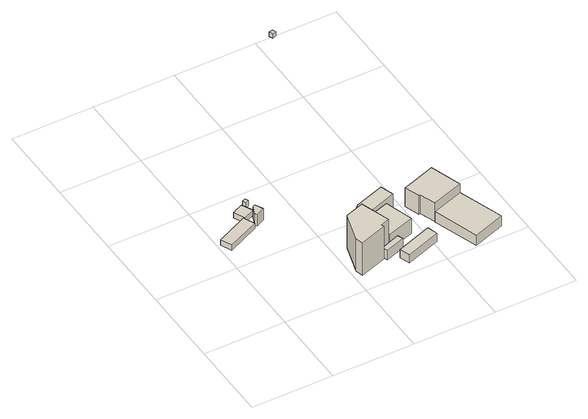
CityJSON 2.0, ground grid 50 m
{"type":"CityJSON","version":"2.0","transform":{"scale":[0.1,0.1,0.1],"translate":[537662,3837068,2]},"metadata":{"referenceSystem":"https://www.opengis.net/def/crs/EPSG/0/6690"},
"CityObjects":{
"building1":{"type":"Building","attributes":{"計測周辺長":57.65,"1/2500図郭":45,"区名":"此花区","町丁目名称":"常吉２丁目","街区番号":13,"class":"3003","usage":"454","measuredHeight":3.7,"storeysAboveGround":1,"BuildingDetailAttribute.buildingRoofEdgeArea":159.94,"BuildingDetailAttribute.buildingStructureType":"610","BuildingDetailAttribute.buildingStructureOrgType":"2","BuildingDetailAttribute.detailedUsage":"1930","BuildingDetailAttribute.specifiedBuildingCoverageRate":0.6,"BuildingDetailAttribute.surveyYear":2017,"BuildingHighTideRiskAttribute.description":"1","BuildingHighTideRiskAttribute.rank":"2","BuildingHighTideRiskAttribute.depth":1.63,"BuildingIDAttribute.prefecture":"27","BuildingIDAttribute.city":"27104"},"geometry":[{"type":"Solid","lod":"1","boundaries":[[[[0,1,2,3]],[[2,4,5,3]],[[1,6,4,2]],[[0,7,6,1]],[[3,5,7,0]],[[4,6,7,5]]]]}]},
"building2":{"type":"Building","attributes":{"計測周辺長":29.88,"1/2500図郭":45,"区名":"此花区","町丁目名称":"常吉２丁目","街区番号":13,"class":"3003","usage":"454","measuredHeight":3.7,"storeysAboveGround":1,"BuildingDetailAttribute.buildingRoofEdgeArea":55.78,"BuildingDetailAttribute.buildingStructureType":"610","BuildingDetailAttribute.buildingStructureOrgType":"2","BuildingDetailAttribute.detailedUsage":"1930","BuildingDetailAttribute.specifiedBuildingCoverageRate":0.6,"BuildingDetailAttribute.surveyYear":2017,"BuildingHighTideRiskAttribute.description":"1","BuildingHighTideRiskAttribute.rank":"2","BuildingHighTideRiskAttribute.depth":1.7,"BuildingIDAttribute.prefecture":"27","BuildingIDAttribute.city":"27104"},"geometry":[{"type":"Solid","lod":"1","boundaries":[[[[8,9,10,11]],[[10,12,13,11]],[[9,14,12,10]],[[8,15,14,9]],[[11,13,15,8]],[[12,14,15,13]]]]}]},
"building3":{"type":"Building","attributes":{"class":"3001","measuredHeight":8.1,"BuildingDetailAttribute.specifiedBuildingCoverageRate":0.6,"BuildingDetailAttribute.surveyYear":2017,"BuildingHighTideRiskAttribute.description":"1","BuildingHighTideRiskAttribute.rank":"2","BuildingHighTideRiskAttribute.depth":1.68,"BuildingIDAttribute.prefecture":"27","BuildingIDAttribute.city":"27104"},"geometry":[{"type":"Solid","lod":"1","boundaries":[[[[16,17,18,19,20]],[[19,21,22,20]],[[18,23,21,19]],[[17,24,23,18]],[[16,25,24,17]],[[20,22,25,16]],[[21,23,24,25,22]]]]}]},
"building4":{"type":"Building","attributes":{"class":"3001","measuredHeight":4,"BuildingDetailAttribute.specifiedBuildingCoverageRate":0.6,"BuildingDetailAttribute.surveyYear":2017,"BuildingHighTideRiskAttribute.description":"1","BuildingHighTideRiskAttribute.rank":"2","BuildingHighTideRiskAttribute.depth":1.68,"BuildingIDAttribute.prefecture":"27","BuildingIDAttribute.city":"27104"},"geometry":[{"type":"Solid","lod":"1","boundaries":[[[[26,27,28,29]],[[28,30,31,29]],[[27,32,30,28]],[[26,33,32,27]],[[29,31,33,26]],[[30,32,33,31]]]]}]},
"building5":{"type":"Building","attributes":{"計測周辺長":79.69,"1/2500図郭":45,"区名":"此花区","町丁目名称":"常吉２丁目","街区番号":12,"class":"3002","usage":"431","measuredHeight":23.2,"storeysAboveGround":4,"BuildingDetailAttribute.buildingRoofEdgeArea":375.72,"BuildingDetailAttribute.buildingStructureType":"603","BuildingDetailAttribute.buildingStructureOrgType":"3","BuildingDetailAttribute.detailedUsage":"1720","BuildingDetailAttribute.specifiedBuildingCoverageRate":0.6,"BuildingDetailAttribute.surveyYear":2017,"BuildingTsunamiRiskAttribute.description":"1","BuildingTsunamiRiskAttribute.rank":"1","BuildingTsunamiRiskAttribute.depth":0.35,"BuildingHighTideRiskAttribute.description":"1","BuildingHighTideRiskAttribute.rank":"3","BuildingHighTideRiskAttribute.depth":3.27,"BuildingIDAttribute.prefecture":"27","BuildingIDAttribute.city":"27104"},"geometry":[{"type":"Solid","lod":"1","boundaries":[[[[34,35,36,37,38,39,40]],[[39,41,42,40]],[[38,43,41,39]],[[37,44,43,38]],[[36,45,44,37]],[[35,46,45,36]],[[34,47,46,35]],[[40,42,47,34]],[[41,43,44,45,46,47,42]]]]}]},
"building6":{"type":"Building","attributes":{"class":"3003","measuredHeight":6.6,"BuildingDetailAttribute.specifiedBuildingCoverageRate":0.6,"BuildingDetailAttribute.surveyYear":2017,"BuildingTsunamiRiskAttribute.description":"1","BuildingTsunamiRiskAttribute.rank":"1","BuildingTsunamiRiskAttribute.depth":0.3,"BuildingHighTideRiskAttribute.description":"1","BuildingHighTideRiskAttribute.rank":"3","BuildingHighTideRiskAttribute.depth":3.22,"BuildingIDAttribute.prefecture":"27","BuildingIDAttribute.city":"27104"},"geometry":[{"type":"Solid","lod":"1","boundaries":[[[[48,49,50,51]],[[50,52,53,51]],[[49,54,52,50]],[[48,55,54,49]],[[51,53,55,48]],[[52,54,55,53]]]]}]},
"building7":{"type":"Building","attributes":{"class":"3001","measuredHeight":10.7,"BuildingDetailAttribute.specifiedBuildingCoverageRate":0.6,"BuildingDetailAttribute.surveyYear":2017,"BuildingTsunamiRiskAttribute.description":"1","BuildingTsunamiRiskAttribute.rank":"1","BuildingTsunamiRiskAttribute.depth":0.14,"BuildingHighTideRiskAttribute.description":"1","BuildingHighTideRiskAttribute.rank":"3","BuildingHighTideRiskAttribute.depth":3.06,"BuildingIDAttribute.prefecture":"27","BuildingIDAttribute.city":"27104"},"geometry":[{"type":"Solid","lod":"1","boundaries":[[[[56,57,58,59]],[[58,60,61,59]],[[57,62,60,58]],[[56,63,62,57]],[[59,61,63,56]],[[60,62,63,61]]]]}]},
"building8":{"type":"Building","attributes":{"計測周辺長":59.06,"1/2500図郭":45,"区名":"此花区","町丁目名称":"常吉２丁目","街区番号":12,"class":"3001","usage":"431","measuredHeight":5.7,"storeysAboveGround":1,"BuildingDetailAttribute.buildingRoofEdgeArea":151.09,"BuildingDetailAttribute.buildingStructureType":"610","BuildingDetailAttribute.buildingStructureOrgType":"2","BuildingDetailAttribute.detailedUsage":"1720","BuildingDetailAttribute.specifiedBuildingCoverageRate":0.6,"BuildingDetailAttribute.surveyYear":2017,"BuildingTsunamiRiskAttribute.description":"1","BuildingTsunamiRiskAttribute.rank":"1","BuildingTsunamiRiskAttribute.depth":0.37,"BuildingHighTideRiskAttribute.description":"1","BuildingHighTideRiskAttribute.rank":"3","BuildingHighTideRiskAttribute.depth":3.29,"BuildingIDAttribute.prefecture":"27","BuildingIDAttribute.city":"27104"},"geometry":[{"type":"Solid","lod":"1","boundaries":[[[[64,65,66,67]],[[66,68,69,67]],[[65,70,68,66]],[[64,71,70,65]],[[67,69,71,64]],[[68,70,71,69]]]]}]},
"building9":{"type":"Building","attributes":{"計測周辺長":64.47,"1/2500図郭":45,"区名":"此花区","町丁目名称":"常吉２丁目","街区番号":12,"class":"3002","usage":"431","measuredHeight":12.1,"storeysAboveGround":2,"BuildingDetailAttribute.buildingRoofEdgeArea":205.27,"BuildingDetailAttribute.buildingStructureType":"610","BuildingDetailAttribute.buildingStructureOrgType":"2","BuildingDetailAttribute.detailedUsage":"1720","BuildingDetailAttribute.specifiedBuildingCoverageRate":0.6,"BuildingDetailAttribute.surveyYear":2017,"BuildingTsunamiRiskAttribute.description":"1","BuildingTsunamiRiskAttribute.rank":"1","BuildingTsunamiRiskAttribute.depth":0.11,"BuildingHighTideRiskAttribute.description":"1","BuildingHighTideRiskAttribute.rank":"2","BuildingHighTideRiskAttribute.depth":2.8,"BuildingIDAttribute.prefecture":"27","BuildingIDAttribute.city":"27104"},"geometry":[{"type":"Solid","lod":"1","boundaries":[[[[72,73,74,75,76]],[[75,77,78,76]],[[74,79,77,75]],[[73,80,79,74]],[[72,81,80,73]],[[76,78,81,72]],[[77,79,80,81,78]]]]}]},
"building10":{"type":"Building","attributes":{"計測周辺長":82.65,"1/2500図郭":45,"区名":"此花区","町丁目名称":"常吉２丁目","街区番号":12,"class":"3001","usage":"431","measuredHeight":13.2,"storeysAboveGround":4,"BuildingDetailAttribute.buildingRoofEdgeArea":416.4,"BuildingDetailAttribute.buildingStructureType":"603","BuildingDetailAttribute.buildingStructureOrgType":"3","BuildingDetailAttribute.detailedUsage":"1720","BuildingDetailAttribute.specifiedBuildingCoverageRate":0.6,"BuildingDetailAttribute.surveyYear":2017,"BuildingTsunamiRiskAttribute.description":"1","BuildingTsunamiRiskAttribute.rank":"1","BuildingTsunamiRiskAttribute.depth":0.34,"BuildingHighTideRiskAttribute.description":"1","BuildingHighTideRiskAttribute.rank":"3","BuildingHighTideRiskAttribute.depth":3.01,"BuildingIDAttribute.prefecture":"27","BuildingIDAttribute.city":"27104"},"geometry":[{"type":"Solid","lod":"1","boundaries":[[[[82,83,84,85,86,87]],[[86,88,89,87]],[[85,90,88,86]],[[84,91,90,85]],[[83,92,91,84]],[[82,93,92,83]],[[87,89,93,82]],[[88,90,91,92,93,89]]]]}]},
"building11":{"type":"Building","attributes":{"計測周辺長":99.15,"1/2500図郭":45,"区名":"此花区","町丁目名称":"常吉２丁目","街区番号":12,"class":"3003","usage":"431","measuredHeight":7.3,"storeysAboveGround":1,"BuildingDetailAttribute.buildingRoofEdgeArea":595.82,"BuildingDetailAttribute.buildingStructureType":"610","BuildingDetailAttribute.buildingStructureOrgType":"2","BuildingDetailAttribute.detailedUsage":"1720","BuildingDetailAttribute.specifiedBuildingCoverageRate":0.6,"BuildingDetailAttribute.surveyYear":2017,"BuildingTsunamiRiskAttribute.description":"1","BuildingTsunamiRiskAttribute.rank":"2","BuildingTsunamiRiskAttribute.depth":0.55,"BuildingHighTideRiskAttribute.description":"1","BuildingHighTideRiskAttribute.rank":"3","BuildingHighTideRiskAttribute.depth":3.47,"BuildingIDAttribute.prefecture":"27","BuildingIDAttribute.city":"27104"},"geometry":[{"type":"Solid","lod":"1","boundaries":[[[[94,95,96,97]],[[96,98,99,97]],[[95,100,98,96]],[[94,101,100,95]],[[97,99,101,94]],[[98,100,101,99]]]]}]},
"building12":{"type":"Building","attributes":{"計測周辺長":10,"1/2500図郭":45,"区名":"此花区","町丁目名称":"常吉２丁目","class":"3001","usage":"454","storeysAboveGround":1,"BuildingDetailAttribute.buildingRoofEdgeArea":6.25,"BuildingDetailAttribute.buildingStructureType":"610","BuildingDetailAttribute.buildingStructureOrgType":"2","BuildingDetailAttribute.detailedUsage":"1930","BuildingDetailAttribute.specifiedBuildingCoverageRate":0.6,"BuildingDetailAttribute.surveyYear":2017,"BuildingTsunamiRiskAttribute.description":"1","BuildingTsunamiRiskAttribute.rank":"1","BuildingTsunamiRiskAttribute.depth":0.32,"BuildingHighTideRiskAttribute.description":"1","BuildingHighTideRiskAttribute.rank":"2","BuildingHighTideRiskAttribute.depth":2.55,"BuildingIDAttribute.prefecture":"27","BuildingIDAttribute.city":"27104"},"geometry":[{"type":"Solid","lod":"1","boundaries":[[[[102,103,104,105]],[[104,106,107,105]],[[103,108,106,104]],[[102,109,108,103]],[[105,107,109,102]],[[106,108,109,107]]]]}]}
},
"vertices":[
[8,687,27],[202,776,27],[233,707,27],[39,620,27],[233,707,64],[39,620,64],[202,776,64],[8,687,64],
[179,841,26],[246,872,26],[280,805,26],[210,774,26],[280,805,62],[210,774,62],[246,872,62],[179,841,62],
[245,729,28],[267,787,28],[282,792,28],[305,742,28],[253,717,28],[305,742,109],[253,717,109],[282,792,109],[267,787,109],[245,729,109],
[266,895,26],[286,902,26],[296,880,26],[274,872,26],[296,880,66],[274,872,66],[286,902,66],[266,895,66],
[531,158,10],[584,341,10],[697,379,10],[757,202,10],[703,182,10],[708,165,10],[543,109,10],[708,165,242],[543,109,242],[703,182,242],[757,202,242],[697,379,242],[584,341,242],[531,158,242],
[707,182,11],[826,225,11],[839,192,11],[719,149,11],[839,192,77],[719,149,77],[826,225,77],[707,182,77],
[720,385,12],[883,437,12],[937,265,12],[774,214,12],[937,265,119],[774,214,119],[883,437,119],[720,385,119],
[786,132,10],[1003,208,10],[1022,145,10],[807,69,10],[1022,145,67],[807,69,67],[1003,208,67],[786,132,67],
[693,453,11],[738,491,11],[917,552,11],[944,471,11],[712,390,11],[944,471,132],[712,390,132],[917,552,132],[738,491,132],[693,453,132],
[1092,286,10],[1058,383,10],[1049,380,10],[1018,470,10],[1221,540,10],[1285,351,10],[1221,540,142],[1285,351,142],[1018,470,142],[1049,380,142],[1058,383,142],[1092,286,142],
[1380,77,8],[1186,10,8],[1092,286,8],[1285,351,8],[1092,286,81],[1285,351,81],[1186,10,81],[1380,77,81],
[1079,1990,31],[1103,1998,31],[1111,1974,31],[1088,1966,31],[1111,1974,61],[1088,1966,61],[1103,1998,61],[1079,1990,61]
]}
